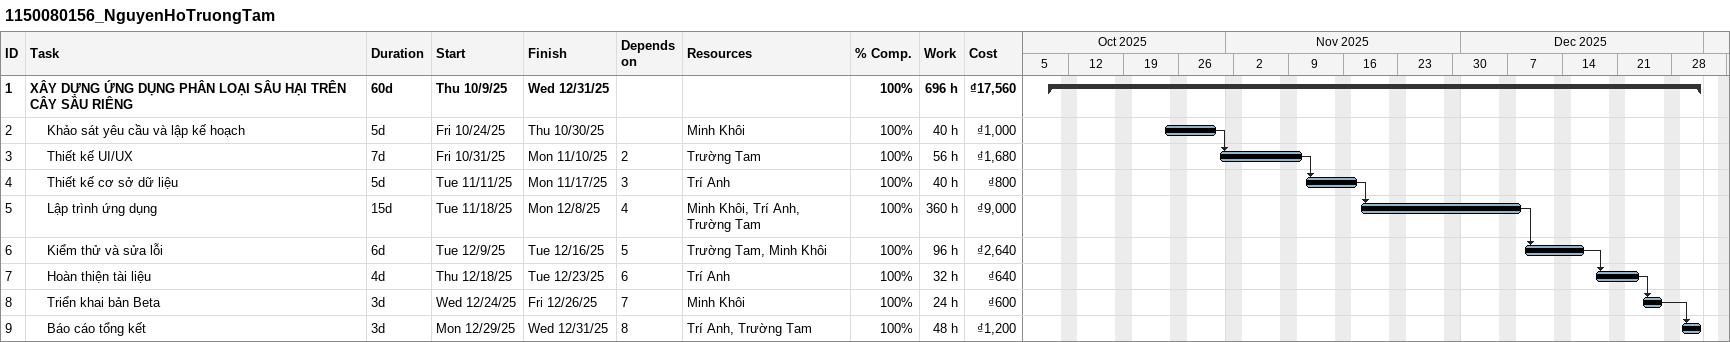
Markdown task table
1150080156_NguyenHoTruongTam

| ID | Level | Task | Duration | Start | Finish | Predecessors | Resources | % complete | Work (h) | Cost (₫) |
|---|---|---|---|---|---|---|---|---|---|---|
| 1 | 1 | **XÂY DỰNG ỨNG DỤNG PHÂN LOẠI SÂU HẠI TRÊN CÂY SẦU RIÊNG** | 60d | 2025-10-09 | 2025-12-31 |  |  | 100 | 696 | 17560 |
| 2 | 2 | Khảo sát yêu cầu và lập kế hoạch | 5d | 2025-10-24 | 2025-10-30 |  | Minh Khôi | 100 | 40 | 1000 |
| 3 | 2 | Thiết kế UI/UX | 7d | 2025-10-31 | 2025-11-10 | 2 | Trường Tam | 100 | 56 | 1680 |
| 4 | 2 | Thiết kế cơ sở dữ liệu | 5d | 2025-11-11 | 2025-11-17 | 3 | Trí Anh | 100 | 40 | 800 |
| 5 | 2 | Lập trình ứng dụng | 15d | 2025-11-18 | 2025-12-08 | 4 | Minh Khôi, Trí Anh, Trường Tam | 100 | 360 | 9000 |
| 6 | 2 | Kiểm thử và sửa lỗi | 6d | 2025-12-09 | 2025-12-16 | 5 | Trường Tam, Minh Khôi | 100 | 96 | 2640 |
| 7 | 2 | Hoàn thiện tài liệu | 4d | 2025-12-18 | 2025-12-23 | 6 | Trí Anh | 100 | 32 | 640 |
| 8 | 2 | Triển khai bản Beta | 3d | 2025-12-24 | 2025-12-26 | 7 | Minh Khôi | 100 | 24 | 600 |
| 9 | 2 | Báo cáo tổng kết | 3d | 2025-12-29 | 2025-12-31 | 8 | Trí Anh, Trường Tam | 100 | 48 | 1200 |
